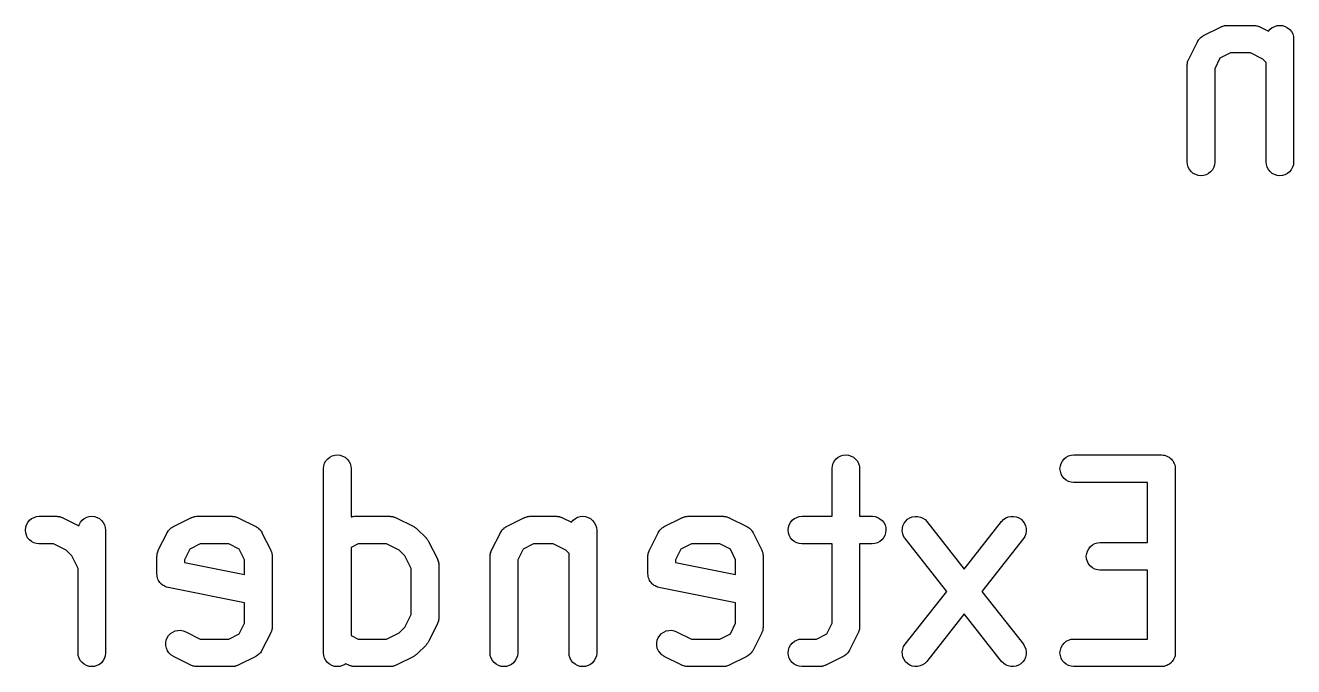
# Model space of a CAD drawing. Extents: x 148.6 to 167.7, y -72 to -62.4.
# Drawn here: x 148.64 to 155.53, y -71.65 to -68.16 of the extents above; entities that cross this region are included whole.
import ezdxf

# ---------------------------------------------------------------- set-up
doc = ezdxf.new("R2010")
doc.units = 0
doc.layers.add('BLACK', color=7, linetype='CONTINUOUS')

msp = doc.modelspace()

# ---------------------------------------------------------------- linework, layer by layer
at = {"layer": 'BLACK', "linetype": 'CONTINUOUS'}
for p, q in [((155.042, -68.2193), (155.137, -68.1716)), ((155.137, -68.1716), (155.138, -68.1712)), ((155.138, -68.1712), (155.14, -68.1704)), ((155.14, -68.1704), (155.142, -68.1694)), ((155.142, -68.1694), (155.147, -68.1679)), ((155.147, -68.1679), (155.152, -68.1661)), ((155.152, -68.1661), (155.154, -68.1658)), ((155.154, -68.1658), (155.156, -68.1651)), ((155.156, -68.1651), (155.161, -68.1646)), ((155.161, -68.1646), (155.166, -68.1638)), ((155.166, -68.1638), (155.168, -68.1639)), ((155.168, -68.1639), (155.171, -68.1637)), ((155.171, -68.1637), (155.313, -68.1637)), ((155.313, -68.1637), (155.314, -68.1637)), ((155.314, -68.1637), (155.317, -68.164)), ((155.317, -68.164), (155.319, -68.1639)), ((155.319, -68.1639), (155.324, -68.1648)), ((155.324, -68.1648), (155.329, -68.1654)), ((155.329, -68.1654), (155.331, -68.166)), ((155.331, -68.166), (155.333, -68.1664)), ((155.333, -68.1664), (155.338, -68.1682)), ((155.338, -68.1682), (155.343, -68.1698)), ((155.343, -68.1698), (155.345, -68.1708)), ((155.345, -68.1708), (155.347, -68.1716)), ((155.347, -68.1716), (155.395, -68.1956)), ((155.395, -68.1956), (155.404, -68.1851)), ((155.404, -68.1851), (155.415, -68.176)), ((155.415, -68.176), (155.428, -68.1692)), ((155.428, -68.1692), (155.442, -68.165)), ((155.442, -68.165), (155.457, -68.1637)), ((155.457, -68.1637), (155.471, -68.1652)), ((155.471, -68.1652), (155.485, -68.1696)), ((155.485, -68.1696), (155.498, -68.1765)), ((155.498, -68.1765), (155.51, -68.1859)), ((155.51, -68.1859), (155.519, -68.1972)), ((154.961, -68.348), (155.008, -68.2528)), ((155.008, -68.2528), (155.009, -68.2519)), ((155.009, -68.2519), (155.01, -68.2505)), ((155.01, -68.249), (155.014, -68.2444)), ((155.01, -68.2505), (155.01, -68.249)), ((155.014, -68.2444), (155.017, -68.2396)), ((155.017, -68.2396), (155.018, -68.2384)), ((155.018, -68.2384), (155.019, -68.2371)), ((155.019, -68.2371), (155.023, -68.2332)), ((155.023, -68.2332), (155.027, -68.2291)), ((155.027, -68.2291), (155.028, -68.2282)), ((155.028, -68.2282), (155.029, -68.227)), ((155.029, -68.227), (155.034, -68.224)), ((155.034, -68.224), (155.039, -68.2208)), ((155.039, -68.2208), (155.04, -68.2201)), ((155.04, -68.2201), (155.042, -68.2193)), ((155.519, -68.1972), (155.526, -68.2101)), ((155.526, -68.2101), (155.53, -68.2241)), ((155.53, -68.2241), (155.531, -68.2387)), ((155.531, -68.2387), (155.531, -68.9054)), ((155.188, -68.3137), (155.131, -68.3422)), ((155.296, -68.3137), (155.188, -68.3137)), ((155.364, -68.348), (155.296, -68.3137)), ((154.953, -68.3761), (154.954, -68.3711)), ((154.953, -68.3783), (154.953, -68.3761)), ((154.953, -68.3805), (154.953, -68.3783)), ((154.953, -68.3816), (154.953, -68.3805)), ((154.953, -68.9054), (154.953, -68.3816)), ((154.954, -68.366), (154.955, -68.3639)), ((154.954, -68.3711), (154.954, -68.366)), ((154.955, -68.3617), (154.957, -68.3569)), ((154.955, -68.3639), (154.955, -68.3617)), ((154.957, -68.3569), (154.959, -68.352)), ((154.959, -68.352), (154.96, -68.3501)), ((154.96, -68.3501), (154.961, -68.348)), ((155.131, -68.3422), (155.103, -68.3993)), ((155.381, -68.365), (155.364, -68.348)), ((155.381, -68.9054), (155.381, -68.365)), ((155.103, -68.3993), (155.103, -68.9054)), ((154.954, -68.9199), (154.953, -68.9054)), ((154.958, -68.934), (154.954, -68.9199)), ((154.965, -68.9469), (154.958, -68.934)), ((154.974, -68.9582), (154.965, -68.9469)), ((155.09, -68.9478), (155.08, -68.959)), ((155.097, -68.9349), (155.09, -68.9478)), ((155.101, -68.921), (155.097, -68.9349)), ((155.103, -68.9064), (155.101, -68.921)), ((155.103, -68.9054), (155.103, -68.9064)), ((155.383, -68.9199), (155.381, -68.9054)), ((155.387, -68.934), (155.383, -68.9199)), ((155.394, -68.9469), (155.387, -68.934)), ((155.403, -68.9582), (155.394, -68.9469)), ((155.518, -68.9478), (155.509, -68.959)), ((155.525, -68.9349), (155.518, -68.9478)), ((155.53, -68.921), (155.525, -68.9349)), ((155.531, -68.9064), (155.53, -68.921)), ((155.531, -68.9054), (155.531, -68.9064)), ((154.986, -68.9676), (154.974, -68.9582)), ((154.999, -68.9745), (154.986, -68.9676)), ((155.013, -68.9788), (154.999, -68.9745)), ((155.027, -68.9804), (155.013, -68.9788)), ((155.042, -68.9791), (155.027, -68.9804)), ((155.056, -68.9749), (155.042, -68.9791)), ((155.069, -68.9681), (155.056, -68.9749)), ((155.08, -68.959), (155.069, -68.9681)), ((155.414, -68.9676), (155.403, -68.9582)), ((155.427, -68.9745), (155.414, -68.9676)), ((155.441, -68.9788), (155.427, -68.9745)), ((155.456, -68.9804), (155.441, -68.9788)), ((155.47, -68.9791), (155.456, -68.9804)), ((155.484, -68.9749), (155.47, -68.9791)), ((155.497, -68.9681), (155.484, -68.9749)), ((155.509, -68.959), (155.497, -68.9681)), ((150.268, -70.5428), (150.275, -70.53)), ((150.275, -70.53), (150.285, -70.5188)), ((150.285, -70.5188), (150.296, -70.5096)), ((150.296, -70.5096), (150.309, -70.5028)), ((150.309, -70.5028), (150.323, -70.4987)), ((150.323, -70.4987), (150.338, -70.4974)), ((150.338, -70.4974), (150.352, -70.4989)), ((150.352, -70.4989), (150.366, -70.5032)), ((150.366, -70.5032), (150.379, -70.5102)), ((150.379, -70.5102), (150.39, -70.5195)), ((150.39, -70.5195), (150.4, -70.5309)), ((150.4, -70.5309), (150.407, -70.5438)), ((153.03, -70.5428), (153.037, -70.53)), ((153.037, -70.53), (153.047, -70.5188)), ((153.047, -70.5188), (153.058, -70.5096)), ((153.058, -70.5096), (153.071, -70.5028)), ((153.071, -70.5028), (153.085, -70.4987)), ((153.085, -70.4987), (153.1, -70.4974)), ((153.1, -70.4974), (153.114, -70.4989)), ((153.114, -70.4989), (153.128, -70.5032)), ((153.128, -70.5032), (153.141, -70.5102)), ((153.141, -70.5102), (153.152, -70.5195)), ((153.152, -70.5195), (153.162, -70.5309)), ((153.162, -70.5309), (153.168, -70.5438)), ((154.268, -70.5433), (154.275, -70.5304)), ((154.275, -70.5304), (154.284, -70.5192)), ((154.284, -70.5192), (154.296, -70.5099)), ((154.296, -70.5099), (154.309, -70.503)), ((154.309, -70.503), (154.323, -70.4988)), ((154.323, -70.4988), (154.337, -70.4974)), ((154.337, -70.4974), (154.813, -70.4974)), ((154.813, -70.4974), (154.814, -70.4974)), ((154.814, -70.4974), (154.814, -70.4974)), ((154.814, -70.4974), (154.814, -70.4974)), ((154.814, -70.4974), (154.814, -70.4974)), ((154.814, -70.4974), (154.822, -70.4982)), ((154.822, -70.4982), (154.829, -70.4989)), ((154.829, -70.4989), (154.829, -70.499)), ((154.829, -70.499), (154.829, -70.499)), ((154.829, -70.499), (154.836, -70.5011)), ((154.836, -70.5011), (154.842, -70.5032)), ((154.842, -70.5032), (154.843, -70.5034)), ((154.843, -70.5034), (154.843, -70.5034)), ((154.843, -70.5034), (154.849, -70.5069)), ((154.849, -70.5069), (154.855, -70.5102)), ((154.855, -70.5102), (154.856, -70.5104)), ((154.856, -70.5104), (154.856, -70.5105)), ((154.856, -70.5105), (154.861, -70.515)), ((154.861, -70.515), (154.867, -70.5195)), ((154.867, -70.5195), (154.867, -70.5197)), ((154.867, -70.5197), (154.867, -70.5199)), ((154.867, -70.5199), (154.871, -70.5254)), ((154.871, -70.5254), (154.876, -70.5309)), ((154.876, -70.5309), (154.876, -70.5311)), ((154.876, -70.5311), (154.876, -70.5313)), ((154.876, -70.5313), (154.879, -70.5376)), ((150.262, -70.5713), (150.264, -70.5568)), ((150.262, -70.5724), (150.262, -70.5713)), ((150.262, -71.5724), (150.262, -70.5724)), ((150.264, -70.5568), (150.268, -70.5428)), ((150.407, -70.5438), (150.411, -70.5578)), ((150.411, -70.5578), (150.412, -70.5724)), ((150.412, -70.5724), (150.412, -70.8336)), ((153.024, -70.5713), (153.026, -70.5568)), ((153.024, -70.5724), (153.024, -70.5713)), ((153.024, -70.8307), (153.024, -70.5724)), ((153.026, -70.5568), (153.03, -70.5428)), ((153.168, -70.5438), (153.173, -70.5578)), ((153.173, -70.5578), (153.174, -70.5724)), ((153.174, -70.5724), (153.174, -70.8307)), ((154.262, -70.5719), (154.264, -70.5573)), ((154.264, -70.5864), (154.262, -70.5719)), ((154.264, -70.5573), (154.268, -70.5433)), ((154.268, -70.6005), (154.264, -70.5864)), ((154.274, -70.6134), (154.268, -70.6005)), ((154.879, -70.5376), (154.883, -70.5438)), ((154.883, -70.5438), (154.883, -70.5441)), ((154.883, -70.5441), (154.883, -70.5443)), ((154.883, -70.5443), (154.885, -70.5511)), ((154.885, -70.5511), (154.887, -70.5578)), ((154.887, -70.5578), (154.887, -70.5581)), ((154.887, -70.5581), (154.887, -70.5583)), ((154.887, -70.5583), (154.888, -70.5653)), ((154.888, -70.5653), (154.888, -70.5724)), ((154.888, -70.5724), (154.888, -71.5724)), ((154.284, -70.6249), (154.274, -70.6134)), ((154.295, -70.6343), (154.284, -70.6249)), ((154.308, -70.6413), (154.295, -70.6343)), ((154.322, -70.6457), (154.308, -70.6413)), ((154.336, -70.6474), (154.322, -70.6457)), ((154.337, -70.6474), (154.336, -70.6474)), ((154.738, -70.6474), (154.337, -70.6474)), ((154.738, -70.9736), (154.738, -70.6474)), ((148.645, -70.8906), (148.649, -70.8766)), ((148.649, -70.8766), (148.656, -70.8638)), ((148.656, -70.8638), (148.665, -70.8525)), ((148.665, -70.8525), (148.677, -70.8432)), ((148.677, -70.8432), (148.69, -70.8364)), ((148.69, -70.8364), (148.704, -70.8321)), ((148.704, -70.8321), (148.718, -70.8307)), ((148.718, -70.8307), (148.813, -70.8307)), ((148.813, -70.8307), (148.814, -70.8307)), ((148.814, -70.8307), (148.817, -70.831)), ((148.817, -70.831), (148.819, -70.8309)), ((148.819, -70.8309), (148.824, -70.8318)), ((148.824, -70.8318), (148.829, -70.8324)), ((148.829, -70.8324), (148.831, -70.833)), ((148.831, -70.833), (148.833, -70.8334)), ((148.833, -70.8334), (148.838, -70.8352)), ((148.838, -70.8352), (148.843, -70.8368)), ((148.843, -70.8368), (148.845, -70.8378)), ((148.845, -70.8378), (148.847, -70.8386)), ((148.847, -70.8386), (148.933, -70.8817)), ((148.933, -70.8817), (148.935, -70.8762)), ((148.935, -70.8762), (148.942, -70.8633)), ((148.942, -70.8633), (148.951, -70.8521)), ((148.951, -70.8521), (148.963, -70.843)), ((148.963, -70.843), (148.976, -70.8362)), ((148.976, -70.8362), (148.99, -70.832)), ((148.99, -70.832), (149.004, -70.8307)), ((149.004, -70.8307), (149.019, -70.8322)), ((149.019, -70.8322), (149.033, -70.8366)), ((149.033, -70.8366), (149.046, -70.8435)), ((149.046, -70.8435), (149.057, -70.8529)), ((149.057, -70.8529), (149.066, -70.8642)), ((149.066, -70.8642), (149.073, -70.8771)), ((149.073, -70.8771), (149.077, -70.8911)), ((149.447, -70.8863), (149.542, -70.8386)), ((149.542, -70.8386), (149.543, -70.8382)), ((149.543, -70.8382), (149.545, -70.8374)), ((149.545, -70.8374), (149.547, -70.8364)), ((149.547, -70.8364), (149.552, -70.8349)), ((149.552, -70.8349), (149.556, -70.8331)), ((149.556, -70.8331), (149.559, -70.8328)), ((149.559, -70.8328), (149.561, -70.8321)), ((149.561, -70.8321), (149.566, -70.8316)), ((149.566, -70.8316), (149.571, -70.8308)), ((149.571, -70.8308), (149.573, -70.8309)), ((149.573, -70.8309), (149.575, -70.8307)), ((149.575, -70.8307), (149.766, -70.8307)), ((149.766, -70.8307), (149.767, -70.8307)), ((149.767, -70.8307), (149.769, -70.831)), ((149.769, -70.831), (149.771, -70.8309)), ((149.771, -70.8309), (149.776, -70.8318)), ((149.776, -70.8318), (149.781, -70.8324)), ((149.781, -70.8324), (149.784, -70.833)), ((149.784, -70.833), (149.786, -70.8334)), ((149.786, -70.8334), (149.79, -70.8352)), ((149.79, -70.8352), (149.795, -70.8368)), ((149.795, -70.8368), (149.797, -70.8378)), ((149.797, -70.8378), (149.799, -70.8386)), ((149.799, -70.8386), (149.895, -70.8863)), ((150.412, -70.8336), (150.414, -70.8331)), ((150.414, -70.8331), (150.416, -70.8328)), ((150.416, -70.8328), (150.418, -70.8321)), ((150.418, -70.8321), (150.423, -70.8316)), ((150.423, -70.8316), (150.428, -70.8308)), ((150.428, -70.8308), (150.43, -70.8309)), ((150.43, -70.8309), (150.432, -70.8307)), ((150.432, -70.8307), (150.623, -70.8307)), ((150.623, -70.8307), (150.624, -70.8307)), ((150.624, -70.8307), (150.626, -70.831)), ((150.626, -70.831), (150.628, -70.8309)), ((150.628, -70.8309), (150.633, -70.8318)), ((150.633, -70.8318), (150.639, -70.8324)), ((150.639, -70.8324), (150.641, -70.833)), ((150.641, -70.833), (150.643, -70.8334)), ((150.643, -70.8334), (150.648, -70.8352)), ((150.648, -70.8352), (150.652, -70.8368)), ((150.652, -70.8368), (150.654, -70.8378)), ((150.654, -70.8378), (150.656, -70.8386)), ((150.656, -70.8386), (150.752, -70.8863)), ((151.256, -70.8863), (151.351, -70.8386)), ((151.351, -70.8386), (151.352, -70.8382)), ((151.352, -70.8382), (151.354, -70.8374)), ((151.354, -70.8374), (151.356, -70.8364)), ((151.356, -70.8364), (151.361, -70.8349)), ((151.361, -70.8349), (151.366, -70.8331)), ((151.366, -70.8331), (151.368, -70.8328)), ((151.368, -70.8328), (151.37, -70.8321)), ((151.37, -70.8321), (151.375, -70.8316)), ((151.375, -70.8316), (151.38, -70.8308)), ((151.38, -70.8308), (151.383, -70.8309)), ((151.383, -70.8309), (151.385, -70.8307)), ((151.385, -70.8307), (151.528, -70.8307)), ((151.528, -70.8307), (151.529, -70.8307)), ((151.529, -70.8307), (151.531, -70.831)), ((151.531, -70.831), (151.533, -70.8309)), ((151.533, -70.8309), (151.538, -70.8318)), ((151.538, -70.8318), (151.543, -70.8324)), ((151.543, -70.8324), (151.545, -70.833)), ((151.545, -70.833), (151.548, -70.8334)), ((151.548, -70.8334), (151.552, -70.8352)), ((151.552, -70.8352), (151.557, -70.8368)), ((151.557, -70.8368), (151.559, -70.8378)), ((151.559, -70.8378), (151.561, -70.8386)), ((151.561, -70.8386), (151.609, -70.8626)), ((151.609, -70.8626), (151.618, -70.8521)), ((151.618, -70.8521), (151.63, -70.843)), ((151.63, -70.843), (151.642, -70.8362)), ((151.642, -70.8362), (151.657, -70.832)), ((151.657, -70.832), (151.671, -70.8307)), ((151.671, -70.8307), (151.686, -70.8322)), ((151.686, -70.8322), (151.7, -70.8366)), ((151.7, -70.8366), (151.713, -70.8435)), ((151.713, -70.8435), (151.724, -70.8529)), ((151.724, -70.8529), (151.733, -70.8642)), ((151.733, -70.8642), (151.74, -70.8771)), ((151.74, -70.8771), (151.744, -70.8911)), ((152.113, -70.8863), (152.208, -70.8386)), ((152.208, -70.8386), (152.209, -70.8382)), ((152.209, -70.8382), (152.211, -70.8374)), ((152.211, -70.8374), (152.213, -70.8364)), ((152.213, -70.8364), (152.218, -70.8349)), ((152.218, -70.8349), (152.223, -70.8331)), ((152.223, -70.8331), (152.225, -70.8328)), ((152.225, -70.8328), (152.227, -70.8321)), ((152.227, -70.8321), (152.233, -70.8316)), ((152.233, -70.8316), (152.238, -70.8308)), ((152.238, -70.8308), (152.24, -70.8309)), ((152.24, -70.8309), (152.242, -70.8307)), ((152.242, -70.8307), (152.432, -70.8307)), ((152.432, -70.8307), (152.434, -70.8307)), ((152.434, -70.8307), (152.436, -70.831)), ((152.436, -70.831), (152.438, -70.8309)), ((152.438, -70.8309), (152.443, -70.8318)), ((152.443, -70.8318), (152.448, -70.8324)), ((152.448, -70.8324), (152.45, -70.833)), ((152.45, -70.833), (152.452, -70.8334)), ((152.452, -70.8334), (152.457, -70.8352)), ((152.457, -70.8352), (152.462, -70.8368)), ((152.462, -70.8368), (152.464, -70.8378)), ((152.464, -70.8378), (152.466, -70.8386)), ((152.466, -70.8386), (152.561, -70.8863)), ((152.788, -70.8906), (152.792, -70.8766)), ((152.792, -70.8766), (152.799, -70.8638)), ((152.799, -70.8638), (152.808, -70.8525)), ((152.808, -70.8525), (152.82, -70.8432)), ((152.82, -70.8432), (152.832, -70.8364)), ((152.832, -70.8364), (152.846, -70.8321)), ((152.846, -70.8321), (152.861, -70.8307)), ((152.861, -70.8307), (153.024, -70.8307)), ((153.174, -70.8307), (153.242, -70.8307)), ((153.242, -70.8307), (153.243, -70.8307)), ((153.243, -70.8307), (153.258, -70.8324)), ((153.258, -70.8324), (153.272, -70.8368)), ((153.272, -70.8368), (153.284, -70.8438)), ((153.284, -70.8438), (153.296, -70.8532)), ((153.296, -70.8532), (153.305, -70.8646)), ((153.305, -70.8646), (153.312, -70.8776)), ((153.409, -70.8817), (153.415, -70.8684)), ((153.415, -70.8684), (153.424, -70.8565)), ((153.424, -70.8565), (153.434, -70.8464)), ((153.434, -70.8464), (153.447, -70.8386)), ((153.447, -70.8386), (153.46, -70.8334)), ((153.46, -70.8334), (153.475, -70.8309)), ((153.475, -70.8309), (153.489, -70.8313)), ((153.489, -70.8313), (153.504, -70.8345)), ((153.504, -70.8345), (153.517, -70.8404)), ((153.517, -70.8404), (153.529, -70.8488)), ((153.529, -70.8488), (153.539, -70.8594)), ((153.539, -70.8594), (153.742, -71.1177)), ((153.742, -71.1177), (153.945, -70.8594)), ((153.945, -70.8594), (153.946, -70.8586)), ((153.946, -70.8586), (153.956, -70.8481)), ((153.956, -70.8481), (153.968, -70.8399)), ((153.968, -70.8399), (153.981, -70.8342)), ((153.981, -70.8342), (153.996, -70.8312)), ((153.996, -70.8312), (154.01, -70.831)), ((154.01, -70.831), (154.025, -70.8337)), ((154.025, -70.8337), (154.038, -70.8391)), ((154.038, -70.8391), (154.051, -70.8471)), ((154.051, -70.8471), (154.061, -70.8573)), ((154.061, -70.8573), (154.069, -70.8693)), ((154.069, -70.8693), (154.075, -70.8827)), ((148.643, -70.9052), (148.645, -70.8906)), ((148.645, -70.9198), (148.643, -70.9052)), ((148.649, -70.9338), (148.645, -70.9198)), ((148.655, -70.9468), (148.649, -70.9338)), ((149.077, -70.8911), (149.079, -70.9057)), ((149.079, -70.9057), (149.079, -71.5724)), ((149.365, -71.015), (149.413, -70.9198)), ((149.413, -70.9189), (149.414, -70.9175)), ((149.413, -70.9198), (149.413, -70.9189)), ((149.414, -70.9175), (149.415, -70.916)), ((149.415, -70.916), (149.418, -70.9114)), ((149.418, -70.9114), (149.421, -70.9066)), ((149.421, -70.9066), (149.423, -70.9054)), ((149.423, -70.9054), (149.424, -70.9041)), ((149.424, -70.9041), (149.428, -70.9002)), ((149.428, -70.9002), (149.432, -70.8961)), ((149.432, -70.8961), (149.433, -70.8952)), ((149.433, -70.8952), (149.434, -70.894)), ((149.434, -70.894), (149.439, -70.891)), ((149.439, -70.891), (149.444, -70.8878)), ((149.444, -70.8878), (149.445, -70.8871)), ((149.445, -70.8871), (149.447, -70.8863)), ((149.895, -70.8863), (149.896, -70.8867)), ((149.896, -70.8867), (149.897, -70.8876)), ((149.897, -70.8876), (149.898, -70.8883)), ((149.898, -70.8883), (149.903, -70.8916)), ((149.903, -70.8916), (149.908, -70.8947)), ((149.908, -70.8947), (149.909, -70.8958)), ((149.909, -70.8958), (149.91, -70.8968)), ((149.91, -70.8968), (149.914, -70.9009)), ((149.914, -70.9009), (149.918, -70.9049)), ((149.918, -70.9049), (149.919, -70.9062)), ((149.919, -70.9062), (149.92, -70.9074)), ((149.92, -70.9074), (149.923, -70.9122)), ((149.923, -70.9122), (149.927, -70.9169)), ((149.927, -70.9169), (149.927, -70.9184)), ((149.927, -70.9184), (149.928, -70.9198)), ((149.928, -70.9198), (149.976, -71.015)), ((150.752, -70.8863), (150.753, -70.8867)), ((150.753, -70.8867), (150.756, -70.889)), ((150.756, -70.889), (150.76, -70.891)), ((150.76, -70.891), (150.762, -70.893)), ((150.762, -70.893), (150.765, -70.8947)), ((150.765, -70.8947), (150.768, -70.8976)), ((150.768, -70.8976), (150.771, -70.9003)), ((150.771, -70.9003), (150.819, -70.9479)), ((151.175, -71.015), (151.223, -70.9198)), ((151.223, -70.9189), (151.224, -70.9175)), ((151.223, -70.9198), (151.223, -70.9189)), ((151.224, -70.9175), (151.225, -70.916)), ((151.225, -70.916), (151.228, -70.9114)), ((151.228, -70.9114), (151.231, -70.9066)), ((151.231, -70.9066), (151.232, -70.9054)), ((151.232, -70.9054), (151.233, -70.9041)), ((151.233, -70.9041), (151.237, -70.9002)), ((151.237, -70.9002), (151.241, -70.8961)), ((151.241, -70.8961), (151.243, -70.8952)), ((151.243, -70.8952), (151.244, -70.894)), ((151.244, -70.894), (151.249, -70.891)), ((151.249, -70.891), (151.253, -70.8878)), ((151.253, -70.8878), (151.255, -70.8871)), ((151.255, -70.8871), (151.256, -70.8863)), ((151.744, -70.8911), (151.746, -70.9057)), ((151.746, -70.9057), (151.746, -71.5724)), ((152.032, -71.015), (152.08, -70.9198)), ((152.08, -70.9189), (152.081, -70.9175)), ((152.08, -70.9198), (152.08, -70.9189)), ((152.081, -70.9175), (152.082, -70.916)), ((152.082, -70.916), (152.085, -70.9114)), ((152.085, -70.9114), (152.088, -70.9066)), ((152.088, -70.9066), (152.089, -70.9054)), ((152.089, -70.9054), (152.09, -70.9041)), ((152.09, -70.9041), (152.094, -70.9002)), ((152.094, -70.9002), (152.098, -70.8961)), ((152.098, -70.8961), (152.1, -70.8952)), ((152.1, -70.8952), (152.101, -70.894)), ((152.101, -70.894), (152.106, -70.891)), ((152.106, -70.891), (152.11, -70.8878)), ((152.11, -70.8878), (152.112, -70.8871)), ((152.112, -70.8871), (152.113, -70.8863)), ((152.561, -70.8863), (152.562, -70.8867)), ((152.562, -70.8867), (152.564, -70.8876)), ((152.564, -70.8876), (152.565, -70.8883)), ((152.565, -70.8883), (152.57, -70.8916)), ((152.57, -70.8916), (152.574, -70.8947)), ((152.574, -70.8947), (152.576, -70.8958)), ((152.576, -70.8958), (152.577, -70.8968)), ((152.577, -70.8968), (152.581, -70.9009)), ((152.581, -70.9009), (152.585, -70.9049)), ((152.585, -70.9049), (152.586, -70.9062)), ((152.586, -70.9062), (152.587, -70.9074)), ((152.587, -70.9074), (152.59, -70.9122)), ((152.59, -70.9122), (152.593, -70.9169)), ((152.593, -70.9169), (152.594, -70.9184)), ((152.594, -70.9184), (152.595, -70.9198)), ((152.595, -70.9198), (152.642, -71.015)), ((152.786, -70.9052), (152.788, -70.8906)), ((152.787, -70.9198), (152.786, -70.9052)), ((152.792, -70.9338), (152.787, -70.9198)), ((152.798, -70.9468), (152.792, -70.9338)), ((153.311, -70.9348), (153.304, -70.9477)), ((153.315, -70.9208), (153.311, -70.9348)), ((153.312, -70.8776), (153.316, -70.8917)), ((153.317, -70.9062), (153.315, -70.9208)), ((153.316, -70.8917), (153.317, -70.9062)), ((153.405, -70.9106), (153.406, -70.896)), ((153.408, -70.9251), (153.405, -70.9106)), ((153.406, -70.896), (153.409, -70.8817)), ((153.413, -70.9388), (153.408, -70.9251)), ((153.42, -70.9512), (153.413, -70.9388)), ((154.071, -70.9397), (154.063, -70.9521)), ((154.076, -70.9261), (154.071, -70.9397)), ((154.075, -70.8827), (154.078, -70.897)), ((154.079, -70.9117), (154.076, -70.9261)), ((154.078, -70.897), (154.079, -70.9117)), ((148.665, -70.9582), (148.655, -70.9468)), ((148.676, -70.9676), (148.665, -70.9582)), ((148.689, -70.9746), (148.676, -70.9676)), ((148.703, -70.9791), (148.689, -70.9746)), ((148.717, -70.9807), (148.703, -70.9791)), ((148.718, -70.9807), (148.717, -70.9807)), ((148.796, -70.9807), (148.718, -70.9807)), ((148.864, -71.015), (148.796, -70.9807)), ((148.895, -71.0454), (148.864, -71.015)), ((149.365, -71.0171), (149.365, -71.015)), ((149.536, -71.0092), (149.507, -71.0663)), ((149.593, -70.9807), (149.536, -71.0092)), ((149.748, -70.9807), (149.593, -70.9807)), ((149.805, -71.0092), (149.748, -70.9807)), ((149.834, -71.0663), (149.805, -71.0092)), ((149.976, -71.015), (149.976, -71.016)), ((150.45, -70.9807), (150.412, -70.9997)), ((150.412, -70.9997), (150.412, -71.4784)), ((150.605, -70.9807), (150.45, -70.9807)), ((150.674, -71.015), (150.605, -70.9807)), ((150.704, -71.0454), (150.674, -71.015)), ((150.819, -70.9479), (150.82, -70.9487)), ((150.82, -70.9487), (150.822, -70.952)), ((150.822, -70.952), (150.825, -70.955)), ((150.825, -70.955), (150.827, -70.9577)), ((150.827, -70.9577), (150.829, -70.9601)), ((150.829, -70.9601), (150.831, -70.9638)), ((150.831, -70.9638), (150.833, -70.9674)), ((150.833, -70.9674), (150.881, -71.0626)), ((151.174, -71.0171), (151.175, -71.015)), ((151.346, -71.0092), (151.317, -71.0663)), ((151.403, -70.9807), (151.346, -71.0092)), ((151.51, -70.9807), (151.403, -70.9807)), ((151.579, -71.015), (151.51, -70.9807)), ((151.596, -71.032), (151.579, -71.015)), ((152.031, -71.0171), (152.032, -71.015)), ((152.203, -71.0092), (152.174, -71.0663)), ((152.26, -70.9807), (152.203, -71.0092)), ((152.415, -70.9807), (152.26, -70.9807)), ((152.472, -71.0092), (152.415, -70.9807)), ((152.5, -71.0663), (152.472, -71.0092)), ((152.642, -71.015), (152.643, -71.016)), ((152.807, -70.9582), (152.798, -70.9468)), ((152.819, -70.9676), (152.807, -70.9582)), ((152.832, -70.9746), (152.819, -70.9676)), ((152.845, -70.9791), (152.832, -70.9746)), ((152.86, -70.9807), (152.845, -70.9791)), ((152.861, -70.9807), (152.86, -70.9807)), ((153.024, -70.9807), (152.861, -70.9807)), ((153.024, -71.4118), (153.024, -70.9807)), ((153.242, -70.9807), (153.174, -70.9807)), ((153.174, -70.9807), (153.174, -71.4295)), ((153.257, -70.9793), (153.242, -70.9807)), ((153.271, -70.9751), (153.257, -70.9793)), ((153.284, -70.9682), (153.271, -70.9751)), ((153.295, -70.9589), (153.284, -70.9682)), ((153.304, -70.9477), (153.295, -70.9589)), ((153.421, -70.9521), (153.42, -70.9512)), ((153.647, -71.239), (153.421, -70.9521)), ((154.063, -70.9521), (153.837, -71.239)), ((154.411, -71.0195), (154.418, -71.0066)), ((154.418, -71.0066), (154.427, -70.9954)), ((154.427, -70.9954), (154.439, -70.9861)), ((154.439, -70.9861), (154.452, -70.9792)), ((154.452, -70.9792), (154.466, -70.975)), ((154.466, -70.975), (154.48, -70.9736)), ((154.48, -70.9736), (154.738, -70.9736)), ((148.929, -71.1139), (148.895, -71.0454)), ((149.357, -71.0475), (149.358, -71.0453)), ((149.357, -71.0486), (149.357, -71.0475)), ((149.357, -71.1438), (149.357, -71.0486)), ((149.358, -71.0431), (149.359, -71.0381)), ((149.358, -71.0453), (149.358, -71.0431)), ((149.359, -71.033), (149.36, -71.0309)), ((149.359, -71.0381), (149.359, -71.033)), ((149.36, -71.0287), (149.362, -71.0239)), ((149.36, -71.0309), (149.36, -71.0287)), ((149.362, -71.0239), (149.364, -71.019)), ((149.364, -71.019), (149.365, -71.0171)), ((149.507, -71.0663), (149.507, -71.0823)), ((149.507, -71.0823), (149.834, -71.1476)), ((149.834, -71.1476), (149.834, -71.0663)), ((149.976, -71.016), (149.977, -71.018)), ((149.977, -71.018), (149.978, -71.02)), ((149.978, -71.02), (149.979, -71.0249)), ((149.979, -71.0249), (149.981, -71.0297)), ((149.981, -71.0297), (149.982, -71.0319)), ((149.982, -71.0319), (149.982, -71.034)), ((149.982, -71.034), (149.983, -71.0391)), ((149.983, -71.0391), (149.984, -71.0442)), ((149.984, -71.0442), (149.983, -71.0464)), ((149.983, -71.0464), (149.984, -71.0486)), ((149.984, -71.0486), (149.984, -71.4295)), ((150.738, -71.1139), (150.704, -71.0454)), ((150.881, -71.0626), (150.881, -71.0636)), ((150.881, -71.0636), (150.882, -71.0657)), ((150.882, -71.0657), (150.883, -71.0676)), ((150.883, -71.0676), (150.884, -71.0725)), ((150.884, -71.0725), (150.886, -71.0773)), ((150.886, -71.0773), (150.886, -71.0795)), ((150.886, -71.0795), (150.887, -71.0816)), ((150.887, -71.0816), (150.888, -71.0867)), ((151.167, -71.0431), (151.168, -71.0381)), ((151.167, -71.0453), (151.167, -71.0431)), ((151.167, -71.0475), (151.167, -71.0453)), ((151.167, -71.0486), (151.167, -71.0475)), ((151.167, -71.5724), (151.167, -71.0486)), ((151.168, -71.0381), (151.169, -71.033)), ((151.169, -71.0309), (151.17, -71.0287)), ((151.169, -71.033), (151.169, -71.0309)), ((151.17, -71.0287), (151.172, -71.0239)), ((151.172, -71.0239), (151.173, -71.019)), ((151.173, -71.019), (151.174, -71.0171)), ((151.317, -71.0663), (151.317, -71.5724)), ((151.596, -71.5724), (151.596, -71.032)), ((152.024, -71.0431), (152.025, -71.0381)), ((152.024, -71.0453), (152.024, -71.0431)), ((152.024, -71.0475), (152.024, -71.0453)), ((152.024, -71.0486), (152.024, -71.0475)), ((152.024, -71.1438), (152.024, -71.0486)), ((152.025, -71.0381), (152.026, -71.033)), ((152.026, -71.0309), (152.027, -71.0287)), ((152.026, -71.033), (152.026, -71.0309)), ((152.027, -71.0287), (152.029, -71.0239)), ((152.029, -71.0239), (152.03, -71.019)), ((152.03, -71.019), (152.031, -71.0171)), ((152.174, -71.0663), (152.174, -71.0823)), ((152.174, -71.0823), (152.5, -71.1476)), ((152.5, -71.1476), (152.5, -71.0663)), ((152.643, -71.016), (152.644, -71.018)), ((152.644, -71.018), (152.645, -71.02)), ((152.645, -71.02), (152.646, -71.0249)), ((152.646, -71.0249), (152.648, -71.0297)), ((152.648, -71.0297), (152.648, -71.0319)), ((152.648, -71.0319), (152.649, -71.034)), ((152.649, -71.034), (152.649, -71.0391)), ((152.649, -71.0391), (152.65, -71.0442)), ((152.65, -71.0442), (152.65, -71.0464)), ((152.65, -71.0464), (152.65, -71.0486)), ((152.65, -71.0486), (152.65, -71.4295)), ((154.405, -71.048), (154.407, -71.0335)), ((154.406, -71.0626), (154.405, -71.048)), ((154.411, -71.0767), (154.406, -71.0626)), ((154.407, -71.0335), (154.411, -71.0195)), ((154.417, -71.0896), (154.411, -71.0767)), ((148.929, -71.5724), (148.929, -71.1139)), ((149.358, -71.1508), (149.357, -71.1438)), ((149.359, -71.1577), (149.358, -71.1508)), ((150.738, -71.3642), (150.738, -71.1139)), ((150.888, -71.0867), (150.888, -71.0918)), ((150.888, -71.0918), (150.888, -71.094)), ((150.888, -71.094), (150.888, -71.0962)), ((150.888, -71.0962), (150.888, -71.3819)), ((152.025, -71.1508), (152.024, -71.1438)), ((152.025, -71.1577), (152.025, -71.1508)), ((154.427, -71.101), (154.417, -71.0896)), ((154.438, -71.1105), (154.427, -71.101)), ((154.451, -71.1175), (154.438, -71.1105)), ((154.465, -71.1219), (154.451, -71.1175)), ((154.479, -71.1236), (154.465, -71.1219)), ((154.48, -71.1236), (154.479, -71.1236)), ((154.738, -71.1236), (154.48, -71.1236)), ((154.738, -71.4974), (154.738, -71.1236)), ((149.359, -71.158), (149.359, -71.1577)), ((149.359, -71.1584), (149.359, -71.158)), ((149.361, -71.1651), (149.359, -71.1584)), ((149.363, -71.1718), (149.361, -71.1651)), ((149.363, -71.1721), (149.363, -71.1718)), ((149.363, -71.1724), (149.363, -71.1721)), ((149.366, -71.1786), (149.363, -71.1724)), ((149.37, -71.1848), (149.366, -71.1786)), ((149.37, -71.185), (149.37, -71.1848)), ((149.37, -71.1853), (149.37, -71.185)), ((149.374, -71.1907), (149.37, -71.1853)), ((149.379, -71.1962), (149.374, -71.1907)), ((149.379, -71.1964), (149.379, -71.1962)), ((149.379, -71.1967), (149.379, -71.1964)), ((149.385, -71.2011), (149.379, -71.1967)), ((149.39, -71.2056), (149.385, -71.2011)), ((149.39, -71.2058), (149.39, -71.2056)), ((149.391, -71.206), (149.39, -71.2058)), ((149.397, -71.2093), (149.391, -71.206)), ((149.403, -71.2127), (149.397, -71.2093)), ((149.403, -71.2128), (149.403, -71.2127)), ((149.403, -71.2129), (149.403, -71.2128)), ((149.41, -71.215), (149.403, -71.2129)), ((149.417, -71.2171), (149.41, -71.215)), ((149.417, -71.2173), (149.417, -71.2171)), ((149.418, -71.2174), (149.417, -71.2173)), ((149.417, -71.2173), (149.417, -71.2173)), ((149.417, -71.2173), (149.417, -71.2173)), ((149.834, -71.3005), (149.418, -71.2174)), ((152.026, -71.158), (152.025, -71.1577)), ((152.026, -71.1584), (152.026, -71.158)), ((152.028, -71.1651), (152.026, -71.1584)), ((152.03, -71.1718), (152.028, -71.1651)), ((152.03, -71.1721), (152.03, -71.1718)), ((152.03, -71.1724), (152.03, -71.1721)), ((152.033, -71.1786), (152.03, -71.1724)), ((152.036, -71.1848), (152.033, -71.1786)), ((152.037, -71.185), (152.036, -71.1848)), ((152.037, -71.1853), (152.037, -71.185)), ((152.041, -71.1907), (152.037, -71.1853)), ((152.045, -71.1962), (152.041, -71.1907)), ((152.046, -71.1964), (152.045, -71.1962)), ((152.046, -71.1967), (152.046, -71.1964)), ((152.051, -71.2011), (152.046, -71.1967)), ((152.057, -71.2056), (152.051, -71.2011)), ((152.057, -71.2058), (152.057, -71.2056)), ((152.057, -71.206), (152.057, -71.2058)), ((152.063, -71.2093), (152.057, -71.206)), ((152.069, -71.2127), (152.063, -71.2093)), ((152.07, -71.2128), (152.069, -71.2127)), ((152.07, -71.2129), (152.07, -71.2128)), ((152.077, -71.215), (152.07, -71.2129)), ((152.083, -71.2171), (152.077, -71.215)), ((152.084, -71.2173), (152.083, -71.2171)), ((152.084, -71.2174), (152.084, -71.2173)), ((152.084, -71.2173), (152.084, -71.2173)), ((152.084, -71.2173), (152.084, -71.2173)), ((152.5, -71.3005), (152.084, -71.2174)), ((153.421, -71.526), (153.647, -71.239)), ((153.837, -71.239), (154.063, -71.526)), ((149.834, -71.4118), (149.834, -71.3005)), ((152.5, -71.4118), (152.5, -71.3005)), ((149.805, -71.4689), (149.834, -71.4118)), ((150.704, -71.4327), (150.738, -71.3642)), ((150.881, -71.4154), (150.833, -71.5107)), ((150.882, -71.4115), (150.881, -71.4134)), ((150.881, -71.4134), (150.881, -71.4154)), ((150.884, -71.4066), (150.882, -71.4115)), ((150.886, -71.4018), (150.884, -71.4066)), ((150.887, -71.3975), (150.886, -71.3996)), ((150.886, -71.3996), (150.886, -71.4018)), ((150.888, -71.3874), (150.887, -71.3924)), ((150.887, -71.3924), (150.887, -71.3975)), ((150.888, -71.3819), (150.888, -71.383)), ((150.888, -71.383), (150.888, -71.3851)), ((150.888, -71.3851), (150.888, -71.3874)), ((152.472, -71.4689), (152.5, -71.4118)), ((152.996, -71.4689), (153.024, -71.4118)), ((153.742, -71.3604), (153.539, -71.6187)), ((153.945, -71.6187), (153.742, -71.3604)), ((149.408, -71.5044), (149.413, -71.4908)), ((149.413, -71.4908), (149.421, -71.4784)), ((149.421, -71.4784), (149.431, -71.4678)), ((149.431, -71.4678), (149.443, -71.4594)), ((149.443, -71.4594), (149.457, -71.4535)), ((149.457, -71.4535), (149.471, -71.4503)), ((149.471, -71.4503), (149.486, -71.45)), ((149.486, -71.45), (149.5, -71.4524)), ((149.5, -71.4524), (149.514, -71.4577)), ((149.514, -71.4577), (149.593, -71.4974)), ((149.593, -71.4974), (149.748, -71.4974)), ((149.748, -71.4974), (149.805, -71.4689)), ((149.976, -71.4631), (149.928, -71.5583)), ((149.977, -71.461), (149.976, -71.4631)), ((149.978, -71.4591), (149.977, -71.461)), ((149.979, -71.4542), (149.978, -71.4591)), ((149.981, -71.4494), (149.979, -71.4542)), ((149.982, -71.4451), (149.981, -71.4472)), ((149.981, -71.4472), (149.981, -71.4494)), ((149.983, -71.44), (149.982, -71.4451)), ((149.984, -71.4306), (149.983, -71.4328)), ((149.983, -71.4328), (149.983, -71.435)), ((149.983, -71.435), (149.983, -71.44)), ((149.984, -71.4295), (149.984, -71.4306)), ((150.412, -71.4784), (150.45, -71.4974)), ((150.45, -71.4974), (150.605, -71.4974)), ((150.605, -71.4974), (150.674, -71.4631)), ((150.674, -71.4631), (150.704, -71.4327)), ((152.075, -71.5044), (152.08, -71.4908)), ((152.08, -71.4908), (152.088, -71.4784)), ((152.088, -71.4784), (152.098, -71.4678)), ((152.098, -71.4678), (152.11, -71.4594)), ((152.11, -71.4594), (152.123, -71.4535)), ((152.123, -71.4535), (152.138, -71.4503)), ((152.138, -71.4503), (152.152, -71.45)), ((152.152, -71.45), (152.167, -71.4524)), ((152.167, -71.4524), (152.18, -71.4577)), ((152.18, -71.4577), (152.26, -71.4974)), ((152.26, -71.4974), (152.415, -71.4974)), ((152.415, -71.4974), (152.472, -71.4689)), ((152.642, -71.4631), (152.595, -71.5583)), ((152.643, -71.461), (152.642, -71.4631)), ((152.644, -71.4591), (152.643, -71.461)), ((152.646, -71.4542), (152.644, -71.4591)), ((152.648, -71.4494), (152.646, -71.4542)), ((152.649, -71.4451), (152.648, -71.4472)), ((152.648, -71.4472), (152.648, -71.4494)), ((152.65, -71.435), (152.649, -71.44)), ((152.649, -71.44), (152.649, -71.4451)), ((152.65, -71.4295), (152.65, -71.4306)), ((152.65, -71.4306), (152.65, -71.4328)), ((152.65, -71.4328), (152.65, -71.435)), ((152.846, -71.4988), (152.861, -71.4974)), ((152.861, -71.4974), (152.939, -71.4974)), ((152.939, -71.4974), (152.996, -71.4689)), ((153.166, -71.4631), (153.119, -71.5583)), ((153.167, -71.461), (153.166, -71.4631)), ((153.168, -71.4591), (153.167, -71.461)), ((153.17, -71.4542), (153.168, -71.4591)), ((153.171, -71.4494), (153.17, -71.4542)), ((153.172, -71.4472), (153.171, -71.4494)), ((153.173, -71.4451), (153.172, -71.4472)), ((153.174, -71.435), (153.173, -71.44)), ((153.173, -71.44), (153.173, -71.4451)), ((153.174, -71.4295), (153.174, -71.4306)), ((153.174, -71.4306), (153.174, -71.4328)), ((153.174, -71.4328), (153.174, -71.435)), ((154.323, -71.4988), (154.337, -71.4974)), ((154.337, -71.4974), (154.738, -71.4974)), ((149.405, -71.5188), (149.408, -71.5044)), ((149.406, -71.5334), (149.405, -71.5188)), ((149.409, -71.5477), (149.406, -71.5334)), ((149.415, -71.5612), (149.409, -71.5477)), ((149.423, -71.5732), (149.415, -71.5612)), ((149.926, -71.5621), (149.923, -71.5667)), ((149.927, -71.5606), (149.926, -71.5621)), ((149.928, -71.5592), (149.927, -71.5606)), ((149.928, -71.5583), (149.928, -71.5592)), ((150.819, -71.5302), (150.771, -71.5778)), ((150.822, -71.5269), (150.819, -71.5302)), ((150.824, -71.5239), (150.822, -71.5269)), ((150.826, -71.5213), (150.824, -71.5239)), ((150.828, -71.5189), (150.826, -71.5213)), ((150.83, -71.5152), (150.828, -71.5189)), ((150.832, -71.5116), (150.83, -71.5152)), ((150.833, -71.5107), (150.832, -71.5116)), ((152.072, -71.5188), (152.075, -71.5044)), ((152.072, -71.5334), (152.072, -71.5188)), ((152.075, -71.5477), (152.072, -71.5334)), ((152.081, -71.5612), (152.075, -71.5477)), ((152.09, -71.5732), (152.081, -71.5612)), ((152.593, -71.5621), (152.589, -71.5667)), ((152.594, -71.5592), (152.593, -71.5606)), ((152.593, -71.5606), (152.593, -71.5621)), ((152.595, -71.5583), (152.594, -71.5592)), ((152.786, -71.5719), (152.788, -71.5573)), ((152.788, -71.5573), (152.792, -71.5433)), ((152.792, -71.5433), (152.799, -71.5304)), ((152.799, -71.5304), (152.808, -71.5192)), ((152.808, -71.5192), (152.82, -71.5099)), ((152.82, -71.5099), (152.832, -71.503)), ((152.832, -71.503), (152.846, -71.4988)), ((153.117, -71.5621), (153.113, -71.5667)), ((153.118, -71.5592), (153.117, -71.5606)), ((153.117, -71.5606), (153.117, -71.5621)), ((153.119, -71.5583), (153.118, -71.5592)), ((153.405, -71.5664), (153.408, -71.552)), ((153.408, -71.552), (153.413, -71.5384)), ((153.413, -71.5384), (153.421, -71.526)), ((154.063, -71.526), (154.064, -71.5269)), ((154.064, -71.5269), (154.071, -71.5393)), ((154.071, -71.5393), (154.076, -71.553)), ((154.076, -71.553), (154.079, -71.5675)), ((154.262, -71.5719), (154.264, -71.5573)), ((154.264, -71.5573), (154.268, -71.5433)), ((154.268, -71.5433), (154.275, -71.5304)), ((154.275, -71.5304), (154.284, -71.5192)), ((154.284, -71.5192), (154.296, -71.5099)), ((154.296, -71.5099), (154.309, -71.503)), ((154.309, -71.503), (154.323, -71.4988)), ((148.93, -71.5869), (148.929, -71.5724)), ((148.935, -71.601), (148.93, -71.5869)), ((148.941, -71.6139), (148.935, -71.601)), ((148.951, -71.6252), (148.941, -71.6139)), ((148.962, -71.6346), (148.951, -71.6252)), ((148.975, -71.6415), (148.962, -71.6346)), ((149.045, -71.6351), (149.032, -71.6419)), ((149.056, -71.626), (149.045, -71.6351)), ((149.066, -71.6148), (149.056, -71.626)), ((149.073, -71.6019), (149.066, -71.6148)), ((149.077, -71.588), (149.073, -71.6019)), ((149.079, -71.5734), (149.077, -71.588)), ((149.079, -71.5724), (149.079, -71.5734)), ((149.433, -71.5834), (149.423, -71.5732)), ((149.446, -71.5914), (149.433, -71.5834)), ((149.447, -71.5918), (149.446, -71.5914)), ((149.542, -71.6395), (149.447, -71.5918)), ((149.895, -71.5918), (149.799, -71.6395)), ((149.896, -71.591), (149.895, -71.5918)), ((149.897, -71.5903), (149.896, -71.591)), ((149.902, -71.5871), (149.897, -71.5903)), ((149.907, -71.5841), (149.902, -71.5871)), ((149.908, -71.5829), (149.907, -71.5841)), ((149.909, -71.582), (149.908, -71.5829)), ((149.913, -71.5779), (149.909, -71.582)), ((149.918, -71.574), (149.913, -71.5779)), ((149.919, -71.5727), (149.918, -71.574)), ((149.92, -71.5715), (149.919, -71.5727)), ((149.923, -71.5667), (149.92, -71.5715)), ((150.264, -71.5869), (150.262, -71.5724)), ((150.268, -71.601), (150.264, -71.5869)), ((150.275, -71.6139), (150.268, -71.601)), ((150.284, -71.6252), (150.275, -71.6139)), ((150.295, -71.6346), (150.284, -71.6252)), ((150.308, -71.6415), (150.295, -71.6346)), ((150.378, -71.6351), (150.365, -71.6419)), ((150.383, -71.6314), (150.378, -71.6351)), ((150.399, -71.6395), (150.383, -71.6314)), ((150.752, -71.5918), (150.656, -71.6395)), ((150.755, -71.5896), (150.752, -71.5918)), ((150.759, -71.5877), (150.755, -71.5896)), ((150.761, -71.5857), (150.759, -71.5877)), ((150.764, -71.5841), (150.761, -71.5857)), ((150.767, -71.5812), (150.764, -71.5841)), ((150.77, -71.5785), (150.767, -71.5812)), ((150.771, -71.5778), (150.77, -71.5785)), ((151.168, -71.5869), (151.167, -71.5724)), ((151.173, -71.601), (151.168, -71.5869)), ((151.18, -71.6139), (151.173, -71.601)), ((151.189, -71.6252), (151.18, -71.6139)), ((151.2, -71.6346), (151.189, -71.6252)), ((151.213, -71.6415), (151.2, -71.6346)), ((151.283, -71.6351), (151.27, -71.6419)), ((151.294, -71.626), (151.283, -71.6351)), ((151.304, -71.6148), (151.294, -71.626)), ((151.311, -71.6019), (151.304, -71.6148)), ((151.315, -71.588), (151.311, -71.6019)), ((151.317, -71.5734), (151.315, -71.588)), ((151.317, -71.5724), (151.317, -71.5734)), ((151.597, -71.5869), (151.596, -71.5724)), ((151.601, -71.601), (151.597, -71.5869)), ((151.608, -71.6139), (151.601, -71.601)), ((151.617, -71.6252), (151.608, -71.6139)), ((151.629, -71.6346), (151.617, -71.6252)), ((151.642, -71.6415), (151.629, -71.6346)), ((151.712, -71.6351), (151.699, -71.6419)), ((151.723, -71.626), (151.712, -71.6351)), ((151.732, -71.6148), (151.723, -71.626)), ((151.74, -71.6019), (151.732, -71.6148)), ((151.744, -71.588), (151.74, -71.6019)), ((151.746, -71.5734), (151.744, -71.588)), ((151.746, -71.5724), (151.746, -71.5734)), ((152.1, -71.5834), (152.09, -71.5732)), ((152.112, -71.5914), (152.1, -71.5834)), ((152.113, -71.5918), (152.112, -71.5914)), ((152.208, -71.6395), (152.113, -71.5918)), ((152.561, -71.5918), (152.466, -71.6395)), ((152.563, -71.591), (152.561, -71.5918)), ((152.564, -71.5903), (152.563, -71.591)), ((152.569, -71.5871), (152.564, -71.5903)), ((152.574, -71.5841), (152.569, -71.5871)), ((152.575, -71.5829), (152.574, -71.5841)), ((152.576, -71.582), (152.575, -71.5829)), ((152.58, -71.5779), (152.576, -71.582)), ((152.584, -71.574), (152.58, -71.5779)), ((152.585, -71.5727), (152.584, -71.574)), ((152.586, -71.5715), (152.585, -71.5727)), ((152.589, -71.5667), (152.586, -71.5715)), ((152.787, -71.5864), (152.786, -71.5719)), ((152.792, -71.6005), (152.787, -71.5864)), ((152.798, -71.6134), (152.792, -71.6005)), ((152.807, -71.6249), (152.798, -71.6134)), ((152.819, -71.6343), (152.807, -71.6249)), ((152.832, -71.6413), (152.819, -71.6343)), ((153.085, -71.5918), (152.99, -71.6395)), ((153.086, -71.591), (153.085, -71.5918)), ((153.088, -71.5903), (153.086, -71.591)), ((153.093, -71.5871), (153.088, -71.5903)), ((153.097, -71.5841), (153.093, -71.5871)), ((153.099, -71.5829), (153.097, -71.5841)), ((153.1, -71.582), (153.099, -71.5829)), ((153.104, -71.5779), (153.1, -71.582)), ((153.108, -71.574), (153.104, -71.5779)), ((153.109, -71.5727), (153.108, -71.574)), ((153.11, -71.5715), (153.109, -71.5727)), ((153.113, -71.5667), (153.11, -71.5715)), ((153.406, -71.5811), (153.405, -71.5664)), ((153.409, -71.5954), (153.406, -71.5811)), ((153.415, -71.6088), (153.409, -71.5954)), ((153.423, -71.6208), (153.415, -71.6088)), ((153.433, -71.631), (153.423, -71.6208)), ((153.446, -71.639), (153.433, -71.631)), ((153.528, -71.63), (153.516, -71.6382)), ((153.538, -71.6195), (153.528, -71.63)), ((153.539, -71.6187), (153.538, -71.6195)), ((153.955, -71.6293), (153.945, -71.6187)), ((153.967, -71.6377), (153.955, -71.6293)), ((154.05, -71.6317), (154.037, -71.6395)), ((154.06, -71.6216), (154.05, -71.6317)), ((154.069, -71.6097), (154.06, -71.6216)), ((154.075, -71.5964), (154.069, -71.6097)), ((154.078, -71.5821), (154.075, -71.5964)), ((154.079, -71.5675), (154.078, -71.5821)), ((154.264, -71.5864), (154.262, -71.5719)), ((154.268, -71.6005), (154.264, -71.5864)), ((154.274, -71.6134), (154.268, -71.6005)), ((154.284, -71.6249), (154.274, -71.6134)), ((154.295, -71.6343), (154.284, -71.6249)), ((154.308, -71.6413), (154.295, -71.6343)), ((154.854, -71.6351), (154.848, -71.6384)), ((154.855, -71.635), (154.854, -71.6351)), ((154.86, -71.6304), (154.855, -71.6348)), ((154.855, -71.6348), (154.855, -71.635)), ((154.866, -71.626), (154.86, -71.6304)), ((154.871, -71.6202), (154.866, -71.6256)), ((154.866, -71.6256), (154.866, -71.6258)), ((154.866, -71.6258), (154.866, -71.626)), ((154.875, -71.6148), (154.871, -71.6202)), ((154.876, -71.6143), (154.875, -71.6145)), ((154.875, -71.6145), (154.875, -71.6148)), ((154.879, -71.6081), (154.876, -71.6143)), ((154.882, -71.6019), (154.879, -71.6081)), ((154.883, -71.6014), (154.882, -71.6017)), ((154.882, -71.6017), (154.882, -71.6019)), ((154.885, -71.5947), (154.883, -71.6014)), ((154.887, -71.588), (154.885, -71.5947)), ((154.888, -71.5805), (154.887, -71.5875)), ((154.887, -71.5875), (154.887, -71.5877)), ((154.887, -71.5877), (154.887, -71.588)), ((154.888, -71.5724), (154.888, -71.5729)), ((154.888, -71.5729), (154.888, -71.5729)), ((154.888, -71.5729), (154.888, -71.5729)), ((154.888, -71.5729), (154.888, -71.5734)), ((154.888, -71.5734), (154.888, -71.5805)), ((148.989, -71.6458), (148.975, -71.6415)), ((149.003, -71.6474), (148.989, -71.6458)), ((149.018, -71.6461), (149.003, -71.6474)), ((149.032, -71.6419), (149.018, -71.6461)), ((149.544, -71.6403), (149.542, -71.6395)), ((149.546, -71.6413), (149.544, -71.6403)), ((149.551, -71.6429), (149.546, -71.6413)), ((149.555, -71.6447), (149.551, -71.6429)), ((149.558, -71.6451), (149.555, -71.6447)), ((149.56, -71.6457), (149.558, -71.6451)), ((149.565, -71.6463), (149.56, -71.6457)), ((149.57, -71.6472), (149.565, -71.6463)), ((149.572, -71.6471), (149.57, -71.6472)), ((149.574, -71.6474), (149.572, -71.6471)), ((149.575, -71.6474), (149.574, -71.6474)), ((149.766, -71.6474), (149.575, -71.6474)), ((149.768, -71.6472), (149.766, -71.6474)), ((149.77, -71.6473), (149.768, -71.6472)), ((149.775, -71.6465), (149.77, -71.6473)), ((149.78, -71.646), (149.775, -71.6465)), ((149.782, -71.6453), (149.78, -71.646)), ((149.785, -71.645), (149.782, -71.6453)), ((149.789, -71.6432), (149.785, -71.645)), ((149.794, -71.6417), (149.789, -71.6432)), ((149.796, -71.6407), (149.794, -71.6417)), ((149.798, -71.6399), (149.796, -71.6407)), ((149.799, -71.6395), (149.798, -71.6399)), ((150.322, -71.6458), (150.308, -71.6415)), ((150.337, -71.6474), (150.322, -71.6458)), ((150.351, -71.6461), (150.337, -71.6474)), ((150.365, -71.6419), (150.351, -71.6461)), ((150.401, -71.6403), (150.399, -71.6395)), ((150.403, -71.6413), (150.401, -71.6403)), ((150.408, -71.6429), (150.403, -71.6413)), ((150.413, -71.6447), (150.408, -71.6429)), ((150.415, -71.6451), (150.413, -71.6447)), ((150.417, -71.6457), (150.415, -71.6451)), ((150.422, -71.6463), (150.417, -71.6457)), ((150.427, -71.6472), (150.422, -71.6463)), ((150.429, -71.6471), (150.427, -71.6472)), ((150.431, -71.6474), (150.429, -71.6471)), ((150.432, -71.6474), (150.431, -71.6474)), ((150.623, -71.6474), (150.432, -71.6474)), ((150.625, -71.6472), (150.623, -71.6474)), ((150.627, -71.6473), (150.625, -71.6472)), ((150.632, -71.6465), (150.627, -71.6473)), ((150.638, -71.646), (150.632, -71.6465)), ((150.64, -71.6453), (150.638, -71.646)), ((150.642, -71.645), (150.64, -71.6453)), ((150.647, -71.6432), (150.642, -71.645)), ((150.652, -71.6417), (150.647, -71.6432)), ((150.653, -71.6407), (150.652, -71.6417)), ((150.656, -71.6399), (150.653, -71.6407)), ((150.656, -71.6395), (150.656, -71.6399)), ((151.227, -71.6458), (151.213, -71.6415)), ((151.241, -71.6474), (151.227, -71.6458)), ((151.256, -71.6461), (151.241, -71.6474)), ((151.27, -71.6419), (151.256, -71.6461)), ((151.655, -71.6458), (151.642, -71.6415)), ((151.67, -71.6474), (151.655, -71.6458)), ((151.685, -71.6461), (151.67, -71.6474)), ((151.699, -71.6419), (151.685, -71.6461)), ((152.211, -71.6403), (152.208, -71.6395)), ((152.212, -71.6413), (152.211, -71.6403)), ((152.217, -71.6429), (152.212, -71.6413)), ((152.222, -71.6447), (152.217, -71.6429)), ((152.224, -71.6451), (152.222, -71.6447)), ((152.226, -71.6457), (152.224, -71.6451)), ((152.231, -71.6463), (152.226, -71.6457)), ((152.237, -71.6472), (152.231, -71.6463)), ((152.239, -71.6471), (152.237, -71.6472)), ((152.241, -71.6474), (152.239, -71.6471)), ((152.242, -71.6474), (152.241, -71.6474)), ((152.432, -71.6474), (152.242, -71.6474)), ((152.435, -71.6472), (152.432, -71.6474)), ((152.437, -71.6473), (152.435, -71.6472)), ((152.442, -71.6465), (152.437, -71.6473)), ((152.447, -71.646), (152.442, -71.6465)), ((152.449, -71.6453), (152.447, -71.646)), ((152.451, -71.645), (152.449, -71.6453)), ((152.456, -71.6432), (152.451, -71.645)), ((152.461, -71.6417), (152.456, -71.6432)), ((152.463, -71.6407), (152.461, -71.6417)), ((152.465, -71.6399), (152.463, -71.6407)), ((152.466, -71.6395), (152.465, -71.6399)), ((152.845, -71.6457), (152.832, -71.6413)), ((152.86, -71.6474), (152.845, -71.6457)), ((152.861, -71.6474), (152.86, -71.6474)), ((152.956, -71.6474), (152.861, -71.6474)), ((152.958, -71.6472), (152.956, -71.6474)), ((152.961, -71.6473), (152.958, -71.6472)), ((152.966, -71.6465), (152.961, -71.6473)), ((152.971, -71.646), (152.966, -71.6465)), ((152.973, -71.6453), (152.971, -71.646)), ((152.975, -71.645), (152.973, -71.6453)), ((152.98, -71.6432), (152.975, -71.645)), ((152.985, -71.6417), (152.98, -71.6432)), ((152.987, -71.6407), (152.985, -71.6417)), ((152.989, -71.6399), (152.987, -71.6407)), ((152.99, -71.6395), (152.989, -71.6399)), ((153.459, -71.6444), (153.446, -71.639)), ((153.474, -71.6471), (153.459, -71.6444)), ((153.488, -71.6469), (153.474, -71.6471)), ((153.503, -71.6439), (153.488, -71.6469)), ((153.516, -71.6382), (153.503, -71.6439)), ((153.98, -71.6436), (153.967, -71.6377)), ((153.995, -71.6468), (153.98, -71.6436)), ((154.009, -71.6472), (153.995, -71.6468)), ((154.024, -71.6447), (154.009, -71.6472)), ((154.037, -71.6395), (154.024, -71.6447)), ((154.322, -71.6457), (154.308, -71.6413)), ((154.336, -71.6474), (154.322, -71.6457)), ((154.337, -71.6474), (154.336, -71.6474)), ((154.813, -71.6474), (154.337, -71.6474)), ((154.82, -71.6467), (154.813, -71.6474)), ((154.827, -71.6461), (154.82, -71.6467)), ((154.828, -71.646), (154.827, -71.6461)), ((154.835, -71.6439), (154.828, -71.646)), ((154.828, -71.646), (154.828, -71.646)), ((154.842, -71.6419), (154.835, -71.6439)), ((154.848, -71.6384), (154.842, -71.6417)), ((154.842, -71.6417), (154.842, -71.6418)), ((154.842, -71.6418), (154.842, -71.6419))]:
    msp.add_line(p, q, dxfattribs=at)

doc.saveas('drawing.dxf')
